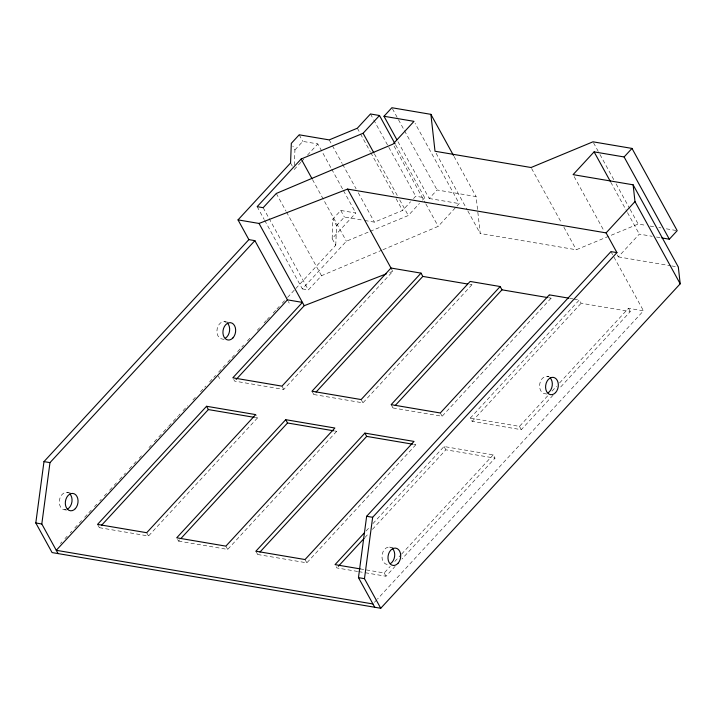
<?xml version="1.0" encoding="UTF-8"?>
<svg xmlns="http://www.w3.org/2000/svg" width="716" height="716" viewBox="0 0 716 716"><rect width="100%" height="100%" fill="white"/><g stroke="black" fill="none" stroke-linecap="round" stroke-linejoin="round"><path stroke-width="0.54" stroke-dasharray="3.58 2.69" d="M294.339 165.19L294.929 149.93L292.862 146.171M332.152 238.625L332.904 219.006L340.789 210.468L355.798 213.019L332.152 238.625L335.768 245.212L295.878 288.432M335.768 245.212L336.52 225.594L332.904 219.006M294.929 149.93L302.805 141.392L317.815 143.934L331.186 168.26M294.178 169.549L300.827 162.344M301.561 161.539L303.781 159.14M307.477 155.139L317.815 143.934M336.52 225.594L344.405 217.055L363.701 220.322M60.404 543.551L61.916 541.914M64.95 538.629L67.223 536.168M70.249 532.892L71.761 531.245M74.786 527.969L78.572 523.861M79.333 523.047L81.606 520.586M84.631 517.301L91.451 509.917M94.476 506.642L96.749 504.18M99.775 500.896L101.287 499.258M104.321 495.973L106.594 493.512M109.62 490.227L113.405 486.128M114.157 485.314L116.431 482.853M119.465 479.568L123.25 475.469M124.002 474.645L125.515 473.007M129.301 468.899L133.087 464.8M133.847 463.977L136.121 461.525M139.146 458.24L141.419 455.779M148.991 447.572L151.264 445.11M154.289 441.835L158.075 437.736M158.836 436.912L162.621 432.813M163.373 431.99L167.92 427.067M168.672 426.244L172.458 422.145M173.218 421.321L177.765 416.399M178.517 415.584L180.029 413.946M183.063 410.662L187.601 405.739M192.899 399.993L195.933 396.718M200.471 391.795L205.778 386.049M209.564 381.95L215.614 375.39M218.649 372.105L226.972 363.084M227.733 362.26L234.544 354.876M237.578 351.601L243.628 345.031M247.414 340.932L251.2 336.833M257.259 330.273L259.532 327.812M264.079 322.889L266.343 320.428M267.104 319.605L269.377 317.143M273.163 313.044L276.188 309.76M276.949 308.945L279.213 306.484M282.247 303.199L284.52 300.738M287.546 297.453L295.117 289.255M264.696 220.385L302.376 288.915L346.392 241.22L369.089 231.796M302.376 288.915L308.372 289.935L321.511 275.705L381.905 250.17M97.546 524.389L99.354 527.674L100.867 526.036M364.775 220.501L374.423 222.139L402.562 210.45L410.59 201.751M413.508 198.592L415.692 196.22L424.695 197.75L422.467 200.167M370.127 231.366L408.299 215.516L419.486 203.398M397.989 141.723L429.206 198.511L437.082 189.973L476.104 196.587L480.221 233.488L576.273 249.759L638.189 224.045L645.769 225.334M99.354 527.674L148.507 536.007L257.518 417.893L255.71 414.609M233.729 379.462L234.633 381.109L283.787 389.432L392.798 271.328L390.99 268.035M382.926 249.732L438.201 226.363L456.217 206.852M456.969 206.038L459.216 203.595L415.083 123.313M177.613 539.443L178.517 541.09L180.038 539.452M311.988 391.231L313.805 394.525L315.317 392.878M178.517 541.09L227.67 549.423L336.681 431.309L335.777 429.663M313.805 394.525L362.949 402.848L471.96 284.744L471.056 283.097M255.88 551.213L257.688 554.506L259.201 552.868M391.16 404.647L392.968 407.941L394.48 406.294M257.688 554.506L306.833 562.83L415.853 444.726L414.949 443.079M392.968 407.941L442.121 416.265L551.132 298.16L549.324 294.867M617.219 254.923L618.293 256.883L639.307 234.114L652.178 236.289M366.082 531.003L369.868 526.904M372.893 523.62L444.054 446.524L493.208 454.848L495.016 458.142L401.9 559.026M553.074 395.232L521.284 429.681L472.13 421.348L470.322 418.063L579.333 299.95L581.141 303.244L630.295 311.567L559.133 388.672M364.865 537.573L368.65 533.474M372.436 529.375L445.862 449.809L495.016 458.142M472.13 421.348L581.141 303.244M360.166 568.889L384.197 572.961L390.247 566.401M394.793 561.478L400.853 554.918M401.604 554.095L493.208 454.848M470.322 418.063L519.476 426.387L548.241 395.223M552.027 391.124L556.565 386.201M559.599 382.917L628.487 308.283L643.496 310.825L377.484 599.032M365.25 572.728L386.005 576.246L395.089 566.41M374.45 602.317L376.723 599.856M389.674 272.536L392.798 271.328M650.11 226.068L654.442 226.802M658.783 227.536L660.949 227.903M666.363 228.825L677.202 230.659M429.206 198.511L459.216 203.595M656.465 237.023L660.752 237.748M618.293 256.883L670.686 265.761M671.778 265.94L678.329 267.05M569.685 298.321L572.907 298.867M573.972 299.046L579.333 299.95M469.777 284.368L471.96 284.744M548.948 297.784L551.132 298.16M224.448 321.654L229.451 322.495M547.113 376.33L549.118 376.67M224.135 339.348L222.139 339.008A8.762 6.301 -80.4 0 1 217.225 328.572A8.762 6.301 -80.4 0 1 226.032 322.111M546.8 394.024L544.804 393.684A8.762 6.301 -80.4 0 1 539.891 383.248A8.762 6.301 -80.4 0 1 548.698 376.786M255.335 417.526L257.518 417.893M334.497 430.942L336.681 431.309M413.66 444.359L415.853 444.726M66.839 492.411L70.848 493.091M389.504 547.087L394.507 547.937M64.529 509.765L66.525 510.105M357.606 571.44L336.851 567.922L335.947 566.275M358.698 571.619L364.158 572.549M593.51 142.788L599.435 153.555M599.972 154.54L613.961 179.993M616.118 183.905L629.57 208.383M630.116 209.367L638.189 224.045M610.784 182.222L626.93 211.596M627.467 212.571L639.307 234.114M574.16 176.601L603.767 230.445M610.945 251.611L643.496 310.825M628.487 308.283L630.295 311.567M531.603 168.502L561.738 223.329M563.895 227.24L576.273 249.759M454.034 156.446L476.104 196.587M436.089 153.206L467.306 209.985M467.843 210.969L480.221 233.488M392.413 108.707L437.082 189.973M395.635 144.874L424.695 197.75M394.069 146.082L425.286 202.87M425.823 203.845L438.201 226.363M370.485 113.978L373.17 118.874M373.716 119.858L415.692 196.22M374.396 153.833L397.541 195.933M399.689 199.845L408.299 215.516M357.347 128.209L360.041 133.104M360.578 134.089L370.27 151.711M370.807 152.687L393.952 194.788M396.1 198.699L402.562 210.45M519.476 426.387L521.284 429.681M329.208 139.897L331.902 144.793M332.439 145.769L342.123 163.391M342.66 164.376L356.12 188.854M358.269 192.765L374.423 222.139M331.723 169.227L342.955 189.659M343.492 190.635L355.798 213.019M299.19 134.814L302.805 141.392M340.789 210.468L344.405 217.055M312.48 179.546L346.392 241.22M440.304 412.98L442.121 416.265M290.562 162.971L292.629 166.73M444.054 446.524L445.862 449.809M276.295 193.463L285.988 211.086M286.525 212.061L321.511 275.705M263.166 207.694L268.545 217.485M269.082 218.461L308.372 289.935M257.16 206.673L264.159 219.4M361.141 399.564L362.949 402.848M288.333 301.499L289.237 303.145M281.979 386.148L283.787 389.432M384.197 572.961L386.005 576.246M218.273 376.097L219.624 378.567M305.025 559.545L306.833 562.83M225.862 546.129L227.67 549.423M146.699 532.713L148.507 536.007M387.195 564.441A8.762 6.301 -80.4 0 1 382.281 554.014A8.762 6.301 -80.4 0 1 391.088 547.543M66.194 509.631A8.762 6.301 -80.4 0 1 59.41 500.457A8.762 6.301 -80.4 0 1 68.423 492.868"/><path stroke-width="1.07" d="M396.906 139.763L383.991 116.269L391.867 107.731L430.889 114.345L435.015 151.246L531.066 167.517L592.973 141.813L631.995 148.418L677.202 230.659L669.326 239.198L624.11 156.956L594.101 151.873L573.086 174.641L633.114 184.809L678.329 267.05L680.2 283.822L380.742 608.269L52.08 552.573L35.8 522.966L43.98 461.614L248.873 239.627L254.878 240.639L287.429 299.852L302.438 302.403L232.825 377.815L281.979 386.148L390.99 268.035L421.008 273.127L422.816 276.412L467.593 284.001M58.077 553.593L41.805 523.987L49.986 462.625L254.878 240.639M374.745 607.249L358.465 577.642L366.646 516.29L610.945 251.611L616.941 252.632L372.651 517.31L364.471 578.662L380.742 608.269M248.873 239.627L238.025 219.884L290.562 162.971L291.314 143.352L299.19 134.814L329.208 139.897L357.347 128.209L370.485 113.978L379.489 115.509L395.098 143.898M379.489 115.509L363.093 133.274L301.176 158.988L257.16 206.673L263.166 207.694L276.295 193.463L392.995 144.122L414.009 121.353L383.991 116.269M287.429 299.852L56.269 550.3L372.938 603.964M206.557 406.276L97.546 524.389L146.699 532.713L255.71 414.609L206.557 406.276L208.365 409.57L254.243 417.339M101.627 525.213L208.365 409.57M236.146 379.471L304.246 305.687L386.55 273.754M285.729 419.692L176.709 537.797L225.862 546.129L334.873 428.025L285.729 419.692L287.537 422.986L333.405 430.755M421.008 273.127L311.988 391.231L361.141 399.564L470.152 281.451L500.171 286.534L501.979 289.828L547.856 297.605M180.79 538.629L287.537 422.986M316.069 392.064L422.816 276.412M364.892 433.108L255.88 551.213L305.025 559.545L414.036 441.432L364.892 433.108L366.699 436.393L412.568 444.171M500.171 286.534L391.16 404.647L440.304 412.98L549.324 294.867L568.62 298.133M624.11 156.956L631.995 148.418M259.962 552.045L366.699 436.393M395.241 405.48L501.979 289.828M238.025 219.884L259.031 223.446L347.582 189.087L606.094 232.888L634.985 201.59L633.114 184.809M364.569 532.641L335.043 564.629L360.166 568.889M338.364 566.275L364.104 538.396M661.826 237.927L669.326 239.198M43.98 461.614L49.986 462.625M366.646 516.29L372.651 517.31M35.8 522.966L41.805 523.987M358.465 577.642L364.471 578.662M634.985 201.59L680.2 283.822M594.101 151.873L610.247 181.246M606.094 232.888L616.941 252.632M430.889 114.345L453.497 155.462M363.093 133.274L373.85 152.857M347.582 189.087L390.99 268.035M301.176 158.988L311.943 178.561M259.031 223.446L304.246 305.687M550.094 377.806A8.762 6.301 -80.4 0 1 548.089 392.833M392.493 548.563A8.762 6.301 -80.4 0 1 390.489 563.59M69.819 493.888A8.762 6.301 -80.4 0 1 67.823 508.915M227.428 323.131A8.762 6.301 -80.4 0 1 225.424 338.158M397.971 563.358A8.762 6.301 -80.4 0 0 397.094 548.563A8.762 6.301 -80.4 0 0 387.991 558.417A8.762 6.301 -80.4 0 0 397.971 563.358M555.58 392.601A8.762 6.301 -80.4 0 0 554.703 377.806A8.762 6.301 -80.4 0 0 545.601 387.66A8.762 6.301 -80.4 0 0 555.58 392.601M232.915 337.925A8.762 6.301 -80.4 0 0 232.038 323.131A8.762 6.301 -80.4 0 0 222.936 332.985A8.762 6.301 -80.4 0 0 232.915 337.925M75.305 508.682A8.762 6.301 -80.4 0 0 74.428 493.888A8.762 6.301 -80.4 0 0 65.326 503.742A8.762 6.301 -80.4 0 0 75.305 508.682"/></g></svg>
